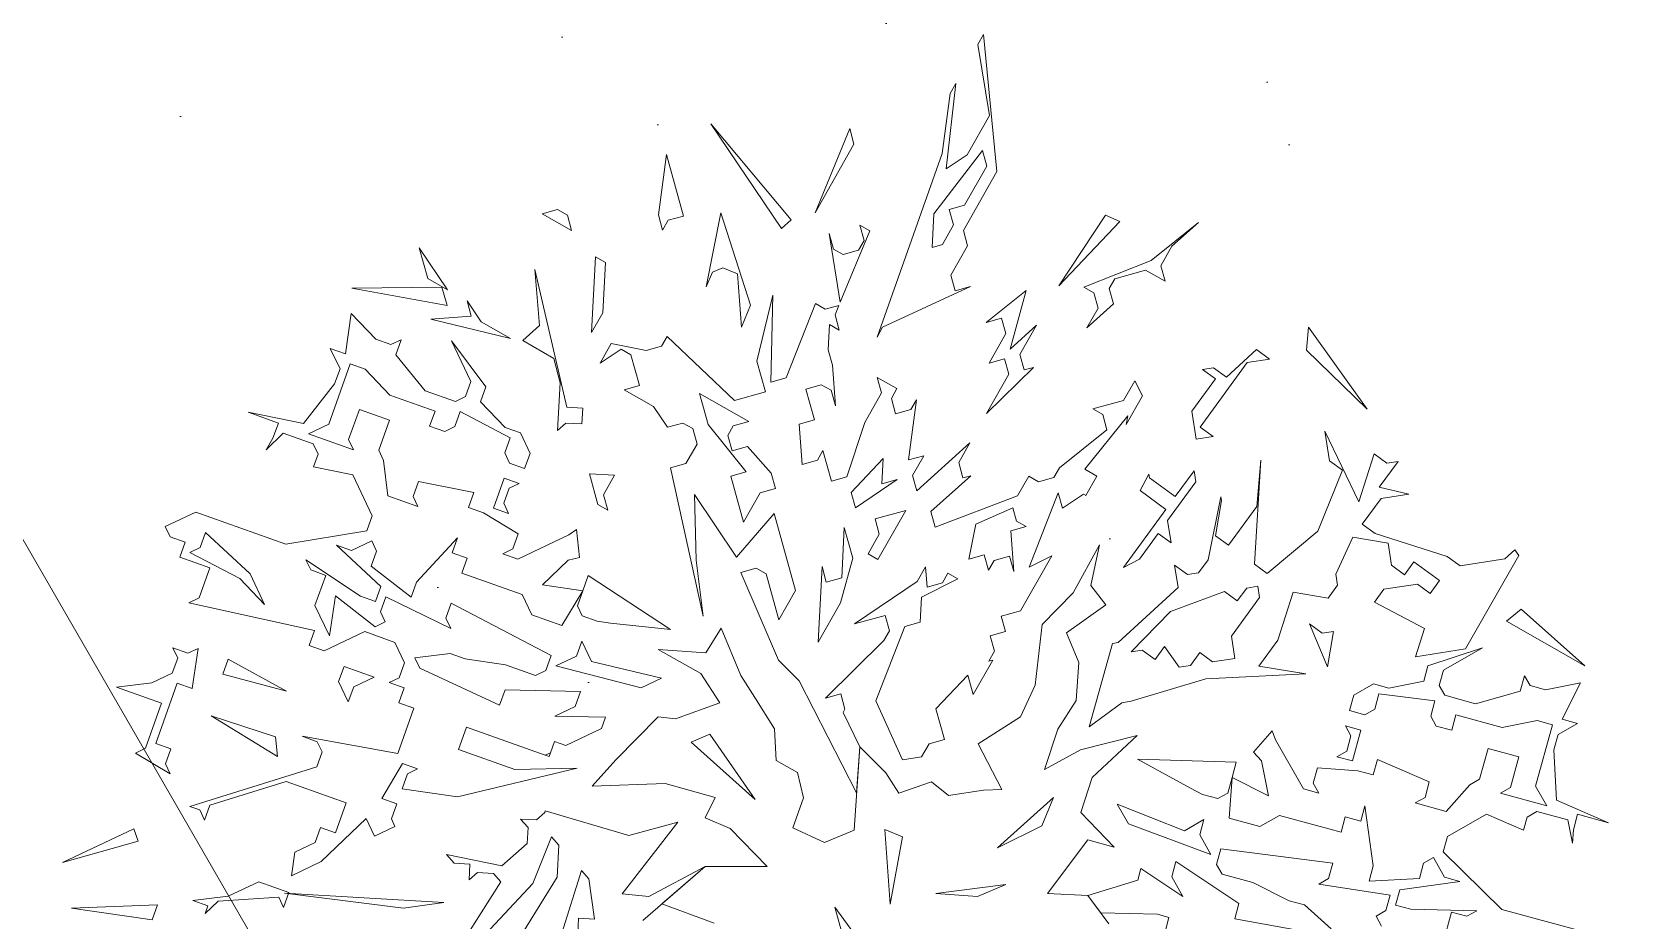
# Model space of a CAD drawing. Header units: millimetres. Extents: x -38151500 to -27467627, y -20617104 to -20349562.
# Drawn here: x -32391514 to -32390347, y -20487390 to -20486738 of the extents above; entities that cross this region are included whole.
import ezdxf
from ezdxf.xclip import XClip

# ---------------------------------------------------------------- set-up
doc = ezdxf.new("R2010")
doc.units = ezdxf.units.MM
doc.header["$MEASUREMENT"] = 0
doc.header["$XCLIPFRAME"] = 0
doc.layers.add('!!! ПОДОСНОВА', color=7, linetype='Continuous')
doc.layers.add('Новый_ГП_озеленение_газон_Ном._пера__74', color=74, linetype='Continuous', lineweight=20)
doc.layers.add('Чертеж_1_Новый_Новофедоровское_снт 28_07$0$tp_ЛЭП нн_Ном._пера__253', color=252, linetype='Continuous', lineweight=18)
doc.layers.add('Новый_ГП_озеленение_кустарники_Ном._пера__10', color=7, linetype='Continuous', lineweight=5, true_color=0x616d3a)

# ---------------------------------------------------------------- blocks, each defined once
blk = doc.blocks.new('Чертеж_5_1', base_point=(5709271.2, 0))
at = {"layer": 'Чертеж_1_Новый_Новофедоровское_снт 28_07$0$tp_ЛЭП нн_Ном._пера__253', "color": 252, "lineweight": 18, "flags": 128}
blk.add_lwpolyline([(-32393203.8, -20484194), (-32388914.6, -20491626.8)], dxfattribs=at)

msp = doc.modelspace()

# ---------------------------------------------------------------- hatches: boundary and pattern name
at = {"layer": 'Новый_ГП_озеленение_газон_Ном._пера__74', "linetype": 'Continuous', "lineweight": 20}
h = msp.add_hatch(dxfattribs=at)
h.set_pattern_fill('AR_SAND_0005', color=74, style=0, pattern_type=2)
h.set_pattern_definition([(37.5, (5709271.23, 0), (-24.0004694, 734.119856), [0, -579.12, 0, -647.7, 0, -619.125]), (7.5, (5709271.2, 0), (674.284925, 1075.23765), [0, -312.42, 0, -521.97, 0, -200.025]), (327.5, (5708802.6, 0), (1186.488555, 2.155777), [0, -190.5, 0, -685.8, 0, -895.35]), (317.5, (5708802.6, 0), (1145.334679, 334.393985), [0, -95.25, 0, -449.58, 0, -514.35])])
h.paths.add_polyline_path([(-32398350.35, -20497367.72), (-32396559.02, -20498487.23), (-32385931.21, -20481480.46), (-32389482.56, -20479260.77), (-32391580.09, -20482659.05), (-32389868.85, -20483779.86)])

# ---------------------------------------------------------------- linework, layer by layer
at = {"layer": 'Новый_ГП_озеленение_кустарники_Ном._пера__10', "color": 77, "lineweight": 5, "true_color": 0x616d3a}
for p, q in [((-32390816.15, -20486740.44), (-32390820.23, -20486747.64)), ((-32390806.53, -20486840.95), (-32390816.15, -20486740.44)), ((-32390820.23, -20486747.64), (-32390811.82, -20486799.93)), ((-32390843.47, -20486839.05), (-32390836.53, -20486776.43)), ((-32390836.53, -20486776.43), (-32390840.61, -20486783.63)), ((-32390840.61, -20486783.63), (-32390846.59, -20486827.77)), ((-32390811.82, -20486799.93), (-32390828.12, -20486828.73)), ((-32390957.31, -20486876.36), (-32391016.03, -20486805.95)), ((-32391016.03, -20486805.95), (-32390964.43, -20486882.71)), ((-32390914.31, -20486809.44), (-32390939.72, -20486871.1)), ((-32390911.19, -20486820.72), (-32390914.31, -20486809.44)), ((-32390939.72, -20486871.1), (-32390911.19, -20486820.72)), ((-32391048.65, -20486828.44), (-32391054.63, -20486872.58)), ((-32391036.16, -20486873.53), (-32391048.65, -20486828.44)), ((-32390846.59, -20486827.77), (-32390894.29, -20486962.37)), ((-32390852.58, -20486871.91), (-32390816.85, -20486825.6)), ((-32390828.12, -20486828.73), (-32390843.47, -20486839.05)), ((-32390816.85, -20486825.6), (-32390813.72, -20486836.88)), ((-32390830.98, -20486884.14), (-32390806.53, -20486840.95)), ((-32390813.72, -20486836.88), (-32390830.03, -20486865.67)), ((-32391128.52, -20486868.77), (-32391139.8, -20486871.89)), ((-32391121.32, -20486872.84), (-32391128.52, -20486868.77)), ((-32390830.03, -20486865.67), (-32390841.3, -20486868.79)), ((-32390841.3, -20486868.79), (-32390838.18, -20486880.07)), ((-32391139.8, -20486871.89), (-32391118.2, -20486884.12)), ((-32391118.2, -20486884.12), (-32391121.32, -20486872.84)), ((-32391054.63, -20486872.58), (-32391051.51, -20486883.85)), ((-32391051.51, -20486883.85), (-32391047.43, -20486876.66)), ((-32391047.43, -20486876.66), (-32391036.16, -20486873.53)), ((-32391019.46, -20486925.57), (-32391008.8, -20486871.21)), ((-32391008.8, -20486871.21), (-32390987.01, -20486938.94)), ((-32390964.43, -20486882.71), (-32390957.31, -20486876.36)), ((-32390899.65, -20486884.29), (-32390906.85, -20486880.21)), ((-32390906.85, -20486880.21), (-32390903.73, -20486891.48)), ((-32390853.85, -20486896.54), (-32390852.58, -20486871.91)), ((-32390838.18, -20486880.07), (-32390846.33, -20486894.46)), ((-32390726.81, -20486872.84), (-32390760.98, -20486924.79)), ((-32390760.98, -20486924.79), (-32390716.27, -20486877.53)), ((-32390716.27, -20486877.53), (-32390726.81, -20486872.84)), ((-32390658.56, -20486878.21), (-32390693.33, -20486906.05)), ((-32390677.98, -20486895.73), (-32390658.56, -20486878.21)), ((-32390926.28, -20486897.73), (-32390929.4, -20486886.46)), ((-32390929.4, -20486886.46), (-32390921.3, -20486936.81)), ((-32390921.3, -20486936.81), (-32390899.65, -20486884.29)), ((-32390903.73, -20486891.48), (-32390907.81, -20486898.68)), ((-32390827.86, -20486895.42), (-32390830.98, -20486884.14)), ((-32391209.35, -20486927.57), (-32391229.99, -20486896.87)), ((-32391229.99, -20486896.87), (-32391223.74, -20486919.41)), ((-32391100.68, -20486903.54), (-32391103.54, -20486958.96)), ((-32391093.48, -20486907.62), (-32391100.68, -20486903.54)), ((-32390919.08, -20486901.81), (-32390926.28, -20486897.73)), ((-32390907.81, -20486898.68), (-32390919.08, -20486901.81)), ((-32390846.33, -20486894.46), (-32390853.85, -20486896.54)), ((-32390840.09, -20486917.01), (-32390827.86, -20486895.42)), ((-32390686.14, -20486910.13), (-32390677.98, -20486895.73)), ((-32391141.69, -20486953.91), (-32391145.13, -20486912.7)), ((-32391145.13, -20486912.7), (-32391121.76, -20487013.68)), ((-32391095.39, -20486944.56), (-32391093.48, -20486907.62)), ((-32391015, -20486914.75), (-32391019.46, -20486925.57)), ((-32391007.36, -20486911.58), (-32391015, -20486914.75)), ((-32390996.55, -20486916.03), (-32391007.36, -20486911.58)), ((-32390993.7, -20486955.17), (-32390996.55, -20486916.03)), ((-32390836.97, -20486928.29), (-32390840.09, -20486917.01)), ((-32390693.33, -20486906.05), (-32390742.51, -20486925.74)), ((-32390719.96, -20486919.49), (-32390697.41, -20486913.25)), ((-32390697.41, -20486913.25), (-32390683.01, -20486921.4)), ((-32390683.01, -20486921.4), (-32390686.14, -20486910.13)), ((-32391213.39, -20486925.65), (-32391279.48, -20486926.55)), ((-32391279.48, -20486926.55), (-32391209.43, -20486939.08)), ((-32391223.74, -20486919.41), (-32391209.35, -20486927.57)), ((-32391209.43, -20486939.08), (-32391213.39, -20486925.65)), ((-32390890.21, -20486955.17), (-32390825.69, -20486925.16)), ((-32390825.69, -20486925.16), (-32390836.97, -20486928.29)), ((-32390784.8, -20486928.11), (-32390814.23, -20486951.67)), ((-32390796.71, -20486971.1), (-32390784.8, -20486928.11)), ((-32390742.51, -20486925.74), (-32390735.31, -20486929.82)), ((-32390724.03, -20486926.69), (-32390719.96, -20486919.49)), ((-32390720.91, -20486937.97), (-32390724.03, -20486926.69)), ((-32391184.63, -20486951.07), (-32391194.95, -20486935.72)), ((-32391194.95, -20486935.72), (-32391191.83, -20486946.99)), ((-32390987.01, -20486938.94), (-32390993.7, -20486955.17)), ((-32390970.71, -20486931.67), (-32390982.39, -20486980.03)), ((-32390972.07, -20486995.38), (-32390970.71, -20486931.67)), ((-32390939.46, -20486937.8), (-32390960.79, -20486992.26)), ((-32390932.26, -20486941.87), (-32390939.46, -20486937.8)), ((-32390922.24, -20486939.1), (-32390932.26, -20486941.87)), ((-32390925.06, -20486945.95), (-32390922.24, -20486939.1)), ((-32390740.34, -20486955.49), (-32390720.91, -20486937.97)), ((-32390735.31, -20486929.82), (-32390732.19, -20486941.09)), ((-32391279.85, -20486945.04), (-32391284.16, -20486974.55)), ((-32391261.74, -20486963.91), (-32391279.85, -20486945.04)), ((-32391191.83, -20486946.99), (-32391221.58, -20486949.16)), ((-32391221.58, -20486949.16), (-32391163.04, -20486963.3)), ((-32391163.04, -20486963.3), (-32391184.63, -20486951.07)), ((-32391103.54, -20486958.96), (-32391095.39, -20486944.56)), ((-32390921.94, -20486957.22), (-32390925.06, -20486945.95)), ((-32390814.23, -20486951.67), (-32390802.95, -20486948.55)), ((-32390802.95, -20486948.55), (-32390799.83, -20486959.82)), ((-32390732.19, -20486941.09), (-32390740.34, -20486955.49)), ((-32391250.72, -20486967.84), (-32391261.74, -20486963.91)), ((-32391154.05, -20486964.91), (-32391141.69, -20486953.91)), ((-32391048.13, -20486961.82), (-32391052.2, -20486969.02)), ((-32390998.69, -20487008.82), (-32391048.13, -20486961.82)), ((-32390930.09, -20486971.62), (-32390929.14, -20486953.15)), ((-32390929.14, -20486953.15), (-32390921.94, -20486957.22)), ((-32390894.29, -20486962.37), (-32390890.21, -20486955.17)), ((-32390799.83, -20486959.82), (-32390812.06, -20486981.42)), ((-32390777.28, -20486953.58), (-32390796.71, -20486971.1)), ((-32390789.51, -20486975.17), (-32390777.28, -20486953.58)), ((-32390579.41, -20486972.03), (-32390577.9, -20486955.05)), ((-32390577.9, -20486955.05), (-32390534.94, -20487015.29)), ((-32391284.16, -20486974.55), (-32391295.18, -20486970.63)), ((-32391295.18, -20486970.63), (-32391288.08, -20486985.57)), ((-32391243.25, -20486964.29), (-32391250.72, -20486967.84)), ((-32391247.17, -20486975.31), (-32391243.25, -20486964.29)), ((-32391225.51, -20487001.65), (-32391247.17, -20486975.31)), ((-32391181.05, -20486998.86), (-32391206.26, -20486965.04)), ((-32391206.26, -20486965.04), (-32391192.07, -20486994.93)), ((-32391131.38, -20486977.96), (-32391154.05, -20486964.91)), ((-32391089.15, -20486967.11), (-32391097.3, -20486981.51)), ((-32391097.3, -20486981.51), (-32391081.95, -20486971.19)), ((-32391063.48, -20486972.14), (-32391089.15, -20486967.11)), ((-32391081.95, -20486971.19), (-32391074.75, -20486975.26)), ((-32391074.75, -20486975.26), (-32391068.51, -20486997.81)), ((-32391052.2, -20486969.02), (-32391063.48, -20486972.14)), ((-32390926.97, -20486982.89), (-32390930.09, -20486971.62)), ((-32390786.39, -20486986.45), (-32390789.51, -20486975.17)), ((-32390637.97, -20486991.74), (-32390616.02, -20486971.54)), ((-32390616.02, -20486971.54), (-32390606.56, -20486978.43)), ((-32390534.94, -20487015.29), (-32390579.41, -20486972.03)), ((-32391296.31, -20487026.11), (-32391280.61, -20486982.03)), ((-32391288.08, -20486985.57), (-32391292.01, -20486996.59)), ((-32391280.61, -20486982.03), (-32391269.59, -20486985.95)), ((-32391269.59, -20486985.95), (-32391251.47, -20487004.82)), ((-32391126.57, -20486995.82), (-32391131.38, -20486977.96)), ((-32390982.39, -20486980.03), (-32390976.14, -20487002.58)), ((-32390924.8, -20487012.64), (-32390926.97, -20486982.89)), ((-32390813.97, -20487018.36), (-32390779.62, -20486984.57)), ((-32390812.06, -20486981.42), (-32390800.79, -20486978.3)), ((-32390800.79, -20486978.3), (-32390797.66, -20486989.57)), ((-32390779.62, -20486984.57), (-32390786.39, -20486986.45)), ((-32390622.91, -20486981), (-32390657.34, -20487028.28)), ((-32390655.59, -20486986.13), (-32390647.42, -20486984.85)), ((-32390646.14, -20486993.02), (-32390655.59, -20486986.13)), ((-32390647.42, -20486984.85), (-32390637.97, -20486991.74)), ((-32390606.56, -20486978.43), (-32390622.91, -20486981)), ((-32391292.01, -20486996.59), (-32391314.8, -20487025.73)), ((-32391192.07, -20486994.93), (-32391195.99, -20487005.95)), ((-32391184.97, -20487009.88), (-32391181.05, -20486998.86)), ((-32391128.63, -20487030.85), (-32391126.57, -20486995.82)), ((-32391068.51, -20486997.81), (-32391079.78, -20487000.93)), ((-32390960.79, -20486992.26), (-32390972.07, -20486995.38)), ((-32390946.4, -20487000.41), (-32390935.12, -20486997.29)), ((-32390935.12, -20486997.29), (-32390927.92, -20487001.37)), ((-32390879.71, -20487000.15), (-32390894.1, -20486992)), ((-32390894.1, -20486992), (-32390890.98, -20487003.27)), ((-32390797.66, -20486989.57), (-32390813.97, -20487018.36)), ((-32390705.3, -20486994.34), (-32390713.45, -20487008.74)), ((-32390699.7, -20487005.43), (-32390705.3, -20486994.34)), ((-32390663.36, -20487016.66), (-32390646.14, -20486993.02)), ((-32391251.47, -20487004.82), (-32391218.41, -20487016.6)), ((-32391203.47, -20487009.5), (-32391225.51, -20487001.65)), ((-32391195.99, -20487005.95), (-32391203.47, -20487009.5)), ((-32391166.86, -20487028.75), (-32391184.97, -20487009.88)), ((-32391079.78, -20487000.93), (-32391058.19, -20487013.16)), ((-32391018.12, -20487026.34), (-32391024.36, -20487003.8)), ((-32391024.36, -20487003.8), (-32390988.37, -20487024.18)), ((-32390976.14, -20487002.58), (-32390998.69, -20487008.82)), ((-32390940.15, -20487022.96), (-32390946.4, -20487000.41)), ((-32390927.92, -20487001.37), (-32390924.8, -20487012.64)), ((-32390890.98, -20487003.27), (-32390903.21, -20487024.87)), ((-32390883.78, -20487007.35), (-32390879.71, -20487000.15)), ((-32390880.66, -20487018.62), (-32390883.78, -20487007.35)), ((-32390871.29, -20487052.45), (-32390865.31, -20487008.3)), ((-32390865.31, -20487008.3), (-32390869.38, -20487015.5)), ((-32390713.45, -20487008.74), (-32390736, -20487014.98)), ((-32390711.59, -20487026.43), (-32390699.7, -20487005.43)), ((-32391314.8, -20487025.73), (-32391355.34, -20487017.5)), ((-32391355.34, -20487017.5), (-32391333.3, -20487025.35)), ((-32391273.89, -20487015.46), (-32391281.74, -20487037.51)), ((-32391251.85, -20487023.31), (-32391273.89, -20487015.46)), ((-32391218.41, -20487016.6), (-32391222.34, -20487027.62)), ((-32391203.84, -20487027.99), (-32391199.92, -20487016.97)), ((-32391199.92, -20487016.97), (-32391163.31, -20487036.22)), ((-32391121.76, -20487013.68), (-32391110.08, -20487014.36)), ((-32391110.08, -20487014.36), (-32391110.77, -20487026.04)), ((-32391058.19, -20487013.16), (-32391047.86, -20487028.51)), ((-32390869.38, -20487015.5), (-32390880.66, -20487018.62)), ((-32390741.99, -20487059.12), (-32390710.33, -20487020.01)), ((-32390736, -20487014.98), (-32390728.8, -20487019.06)), ((-32390728.8, -20487019.06), (-32390725.68, -20487030.33)), ((-32390710.33, -20487020.01), (-32390711.59, -20487026.43)), ((-32390660.15, -20487037.09), (-32390663.36, -20487016.66)), ((-32391342.33, -20487044.9), (-32391329.75, -20487032.83)), ((-32391333.3, -20487025.35), (-32391337.22, -20487036.37)), ((-32391329.75, -20487032.83), (-32391307.71, -20487040.68)), ((-32391311.26, -20487033.2), (-32391296.31, -20487026.11)), ((-32391278.19, -20487044.98), (-32391311.26, -20487033.2)), ((-32391259.7, -20487045.36), (-32391251.85, -20487023.31)), ((-32391222.34, -20487027.62), (-32391211.32, -20487031.54)), ((-32391211.32, -20487031.54), (-32391203.84, -20487027.99)), ((-32391155.84, -20487032.67), (-32391166.86, -20487028.75)), ((-32391148.74, -20487047.62), (-32391155.84, -20487032.67)), ((-32391122.45, -20487025.36), (-32391128.63, -20487030.85)), ((-32391110.77, -20487026.04), (-32391122.45, -20487025.36)), ((-32391047.86, -20487028.51), (-32391036.59, -20487025.39)), ((-32391036.59, -20487025.39), (-32391029.39, -20487029.47)), ((-32391029.39, -20487029.47), (-32391026.27, -20487040.74)), ((-32390990.28, -20487061.12), (-32391018.12, -20487026.34)), ((-32390999.65, -20487027.3), (-32391003.72, -20487034.5)), ((-32390988.37, -20487024.18), (-32390999.65, -20487027.3)), ((-32390951.43, -20487026.08), (-32390940.15, -20487022.96)), ((-32390949.26, -20487055.83), (-32390951.43, -20487026.08)), ((-32390903.21, -20487024.87), (-32390916.39, -20487064.94)), ((-32390725.68, -20487030.33), (-32390760.46, -20487058.17)), ((-32390657.34, -20487028.28), (-32390647.89, -20487035.16)), ((-32390562.49, -20487053.11), (-32390565.91, -20487031.32)), ((-32390565.91, -20487031.32), (-32390541.01, -20487083.23)), ((-32391337.22, -20487036.37), (-32391342.33, -20487044.9)), ((-32391307.71, -20487040.68), (-32391304.16, -20487048.15)), ((-32391281.74, -20487037.51), (-32391278.19, -20487044.98)), ((-32391256.15, -20487052.83), (-32391259.7, -20487045.36)), ((-32391163.31, -20487036.22), (-32391167.23, -20487047.24)), ((-32391026.27, -20487040.74), (-32391034.42, -20487055.14)), ((-32391003.72, -20487034.5), (-32391000.6, -20487045.77)), ((-32391000.6, -20487045.77), (-32390989.33, -20487042.65)), ((-32390989.33, -20487042.65), (-32390971.81, -20487062.07)), ((-32390933.91, -20487045.51), (-32390937.98, -20487052.71)), ((-32390927.66, -20487068.06), (-32390933.91, -20487045.51)), ((-32390826.2, -20487039.96), (-32390865.05, -20487074.99)), ((-32390834.35, -20487054.35), (-32390826.2, -20487039.96)), ((-32390647.89, -20487035.16), (-32390660.15, -20487037.09)), ((-32391304.16, -20487048.15), (-32391307.52, -20487057.59)), ((-32391252.98, -20487078.79), (-32391256.15, -20487052.83)), ((-32391167.23, -20487047.24), (-32391163.69, -20487054.72)), ((-32391163.69, -20487054.72), (-32391152.67, -20487058.64)), ((-32391152.67, -20487058.64), (-32391148.74, -20487047.62)), ((-32391034.42, -20487055.14), (-32391045.7, -20487058.26)), ((-32390937.98, -20487052.71), (-32390949.26, -20487055.83)), ((-32390913.27, -20487076.21), (-32390889.76, -20487051.49)), ((-32390889.76, -20487051.49), (-32390890.72, -20487069.96)), ((-32390860.02, -20487049.32), (-32390871.29, -20487052.45)), ((-32390868.17, -20487063.72), (-32390860.02, -20487049.32)), ((-32390831.23, -20487065.63), (-32390834.35, -20487054.35)), ((-32390612.8, -20487052.64), (-32390617.59, -20487128.76)), ((-32390615.84, -20487086.61), (-32390612.8, -20487052.64)), ((-32390553.03, -20487060), (-32390562.49, -20487053.11)), ((-32390541.01, -20487083.23), (-32390529.8, -20487047.97)), ((-32390529.8, -20487047.97), (-32390520.34, -20487054.86)), ((-32390512.17, -20487053.58), (-32390525.95, -20487072.49)), ((-32390520.34, -20487054.86), (-32390512.17, -20487053.58)), ((-32391307.52, -20487057.59), (-32391278.57, -20487063.47)), ((-32391278.57, -20487063.47), (-32391264.38, -20487093.36)), ((-32391230.56, -20487068.15), (-32391234.49, -20487079.17)), ((-32391190.03, -20487076.38), (-32391230.56, -20487068.15)), ((-32391167.61, -20487065.74), (-32391175.46, -20487087.78)), ((-32391156.59, -20487069.66), (-32391167.61, -20487065.74)), ((-32391086.72, -20487063.55), (-32391105.19, -20487062.6)), ((-32391105.19, -20487062.6), (-32391098.95, -20487085.14)), ((-32391094.87, -20487077.95), (-32391086.72, -20487063.55)), ((-32391045.7, -20487058.26), (-32391021.67, -20487166.93)), ((-32391001.55, -20487064.24), (-32390990.28, -20487061.12)), ((-32390992.19, -20487098.06), (-32391001.55, -20487064.24)), ((-32390971.81, -20487062.07), (-32390968.68, -20487073.35)), ((-32390916.39, -20487064.94), (-32390927.66, -20487068.06)), ((-32390879.44, -20487066.84), (-32390910.14, -20487087.48)), ((-32390890.72, -20487069.96), (-32390879.44, -20487066.84)), ((-32390865.05, -20487074.99), (-32390868.17, -20487063.72)), ((-32390854.73, -20487090.34), (-32390825.59, -20487064.07)), ((-32390825.59, -20487064.07), (-32390831.23, -20487065.63)), ((-32390783.01, -20487064.41), (-32390791.16, -20487078.81)), ((-32390775.81, -20487068.49), (-32390783.01, -20487064.41)), ((-32390764.53, -20487065.37), (-32390775.81, -20487068.49)), ((-32390760.46, -20487058.17), (-32390764.53, -20487065.37)), ((-32390732.99, -20487064.22), (-32390741.99, -20487059.12)), ((-32390741.14, -20487078.61), (-32390732.99, -20487064.22)), ((-32390701.41, -20487074.94), (-32390694.95, -20487062.76)), ((-32390694.95, -20487062.76), (-32390694.52, -20487065.48)), ((-32390694.52, -20487065.48), (-32390675.61, -20487079.26)), ((-32390660.55, -20487068.52), (-32390681.21, -20487096.89)), ((-32390675.61, -20487079.26), (-32390661.83, -20487060.35)), ((-32390661.83, -20487060.35), (-32390660.55, -20487068.52)), ((-32390571.13, -20487104.71), (-32390553.03, -20487060)), ((-32391230.94, -20487086.64), (-32391252.98, -20487078.79)), ((-32391234.49, -20487079.17), (-32391230.94, -20487086.64)), ((-32391193.96, -20487087.4), (-32391190.03, -20487076.38)), ((-32391167.99, -20487084.23), (-32391164.06, -20487073.21)), ((-32391164.06, -20487073.21), (-32391156.59, -20487069.66)), ((-32391091.75, -20487089.22), (-32391094.87, -20487077.95)), ((-32391026.96, -20487125.9), (-32391028.18, -20487077.68)), ((-32391028.18, -20487077.68), (-32390997.22, -20487123.74)), ((-32390979.96, -20487076.47), (-32390992.19, -20487098.06)), ((-32390968.68, -20487073.35), (-32390979.96, -20487076.47)), ((-32390910.14, -20487087.48), (-32390913.27, -20487076.21)), ((-32390791.16, -20487078.81), (-32390851.61, -20487101.62)), ((-32390782.75, -20487131.1), (-32390761.41, -20487076.64)), ((-32390761.41, -20487076.64), (-32390758.29, -20487087.92)), ((-32390758.29, -20487087.92), (-32390742.94, -20487077.6)), ((-32390742.94, -20487077.6), (-32390741.14, -20487078.61)), ((-32390682.5, -20487088.71), (-32390701.41, -20487074.94)), ((-32390651.56, -20487125.72), (-32390642.06, -20487079.57)), ((-32390642.06, -20487079.57), (-32390641.64, -20487082.29)), ((-32390524.66, -20487080.66), (-32390538.44, -20487099.57)), ((-32390525.95, -20487072.49), (-32390504.23, -20487077.45)), ((-32390504.23, -20487077.45), (-32390524.66, -20487080.66)), ((-32391393.83, -20487090.72), (-32391416.25, -20487101.36)), ((-32391327.71, -20487114.27), (-32391393.83, -20487090.72)), ((-32391182.93, -20487091.32), (-32391193.96, -20487087.4)), ((-32391157.35, -20487106.65), (-32391182.93, -20487091.32)), ((-32391175.46, -20487087.78), (-32391164.44, -20487091.7)), ((-32391164.44, -20487091.7), (-32391167.99, -20487084.23)), ((-32391098.95, -20487085.14), (-32391091.75, -20487089.22)), ((-32390997.22, -20487123.74), (-32390969.64, -20487091.82)), ((-32390969.64, -20487091.82), (-32390954.03, -20487148.19)), ((-32390895.75, -20487095.64), (-32390873.2, -20487089.39)), ((-32390873.2, -20487089.39), (-32390893.58, -20487125.38)), ((-32390851.61, -20487101.62), (-32390854.73, -20487090.34)), ((-32390821.86, -20487099.45), (-32390794.79, -20487087.62)), ((-32390794.79, -20487087.62), (-32390792.11, -20487097.28)), ((-32390713.49, -20487131.27), (-32390682.5, -20487088.71)), ((-32390641.64, -20487082.29), (-32390645.96, -20487108.09)), ((-32390636.5, -20487114.98), (-32390615.84, -20487086.61)), ((-32391416.25, -20487101.36), (-32391412.7, -20487108.84)), ((-32391264.38, -20487093.36), (-32391268.31, -20487104.38)), ((-32391114.57, -20487103.44), (-32391120.36, -20487107.4)), ((-32391112.48, -20487124.01), (-32391114.57, -20487103.44)), ((-32390920.2, -20487138.82), (-32390918.3, -20487101.88)), ((-32390918.3, -20487101.88), (-32390912.05, -20487124.43)), ((-32390892.63, -20487106.91), (-32390895.75, -20487095.64)), ((-32390826.89, -20487125.12), (-32390821.86, -20487099.45)), ((-32390784.91, -20487101.36), (-32390796.19, -20487104.48)), ((-32390792.11, -20487097.28), (-32390784.91, -20487101.36)), ((-32390681.21, -20487096.89), (-32390678.64, -20487113.23)), ((-32390538.44, -20487099.57), (-32390528.98, -20487106.46)), ((-32391412.7, -20487108.84), (-32391401.68, -20487112.76)), ((-32391401.68, -20487112.76), (-32391405.61, -20487123.78)), ((-32391390.66, -20487116.69), (-32391386.74, -20487105.67)), ((-32391386.74, -20487105.67), (-32391354.05, -20487135.93)), ((-32391268.31, -20487104.38), (-32391327.71, -20487114.27)), ((-32391258.04, -20487145.29), (-32391290.72, -20487115.03)), ((-32391290.72, -20487115.03), (-32391279.7, -20487118.95)), ((-32391279.7, -20487118.95), (-32391264.76, -20487111.86)), ((-32391264.76, -20487111.86), (-32391261.21, -20487119.33)), ((-32391232.07, -20487142.12), (-32391201.81, -20487109.44)), ((-32391201.81, -20487109.44), (-32391205.73, -20487120.46)), ((-32391161.27, -20487117.67), (-32391157.35, -20487106.65)), ((-32391120.36, -20487107.4), (-32391157.72, -20487125.14)), ((-32390900.78, -20487121.31), (-32390892.63, -20487106.91)), ((-32390796.19, -20487104.48), (-32390794.02, -20487134.23)), ((-32390750.47, -20487149.94), (-32390731.12, -20487114.66)), ((-32390731.12, -20487114.66), (-32390737.42, -20487144.51)), ((-32390688.1, -20487106.34), (-32390701.88, -20487125.25)), ((-32390678.64, -20487113.23), (-32390688.1, -20487106.34)), ((-32390645.96, -20487108.09), (-32390636.5, -20487114.98)), ((-32390608.13, -20487135.64), (-32390571.13, -20487104.71)), ((-32390545.33, -20487109.03), (-32390557.82, -20487136.11)), ((-32390519.53, -20487113.35), (-32390545.33, -20487109.03)), ((-32390528.98, -20487106.46), (-32390476.1, -20487123.27)), ((-32390516.96, -20487129.69), (-32390519.53, -20487113.35)), ((-32391405.61, -20487123.78), (-32391383.57, -20487131.63)), ((-32391398.14, -20487120.23), (-32391390.66, -20487116.69)), ((-32391361.53, -20487139.48), (-32391398.14, -20487120.23)), ((-32391309.59, -20487133.14), (-32391313.14, -20487125.67)), ((-32391313.14, -20487125.67), (-32391272.99, -20487152.39)), ((-32391261.21, -20487119.33), (-32391265.14, -20487130.35)), ((-32391205.73, -20487120.46), (-32391194.71, -20487124.39)), ((-32391194.71, -20487124.39), (-32391198.64, -20487135.41)), ((-32391168.74, -20487121.22), (-32391161.27, -20487117.67)), ((-32391157.72, -20487125.14), (-32391168.74, -20487121.22)), ((-32391139.61, -20487144.01), (-32391120.74, -20487125.9)), ((-32391120.74, -20487125.9), (-32391112.48, -20487124.01)), ((-32391021.67, -20487166.93), (-32391026.96, -20487125.9)), ((-32390912.05, -20487124.43), (-32390921.16, -20487157.3)), ((-32390893.58, -20487125.38), (-32390900.78, -20487121.31)), ((-32390815.61, -20487122), (-32390826.89, -20487125.12)), ((-32390812.49, -20487133.27), (-32390815.61, -20487122)), ((-32390808.42, -20487126.08), (-32390812.49, -20487133.27)), ((-32390797.14, -20487122.95), (-32390808.42, -20487126.08)), ((-32390794.02, -20487134.23), (-32390797.14, -20487122.95)), ((-32390789.03, -20487163.19), (-32390766.1, -20487122.7)), ((-32390766.1, -20487122.7), (-32390782.75, -20487131.1)), ((-32390701.88, -20487125.25), (-32390713.49, -20487131.27)), ((-32390658.45, -20487135.18), (-32390651.56, -20487125.72)), ((-32390500.61, -20487127.12), (-32390507.5, -20487136.58)), ((-32390481.7, -20487140.9), (-32390500.61, -20487127.12)), ((-32390476.1, -20487123.27), (-32390466.64, -20487130.16)), ((-32390466.64, -20487130.16), (-32390433.96, -20487125.02)), ((-32390423.65, -20487122.61), (-32390462.67, -20487190.94)), ((-32390433.96, -20487125.02), (-32390426.59, -20487118.24)), ((-32390426.59, -20487118.24), (-32390423.65, -20487122.61)), ((-32391383.57, -20487131.63), (-32391391.42, -20487153.67)), ((-32391354.05, -20487135.93), (-32391343.41, -20487158.35)), ((-32391298.57, -20487137.07), (-32391309.59, -20487133.14)), ((-32391306.42, -20487159.11), (-32391298.57, -20487137.07)), ((-32391265.14, -20487130.35), (-32391236, -20487153.14)), ((-32391198.64, -20487135.41), (-32391154.55, -20487151.11)), ((-32391106.17, -20487137.29), (-32391110.09, -20487148.31)), ((-32391045.63, -20487176.87), (-32391106.17, -20487137.29)), ((-32390982.82, -20487131.89), (-32390994.09, -20487135.01)), ((-32390994.09, -20487135.01), (-32390966.41, -20487199.37)), ((-32390975.62, -20487135.96), (-32390982.82, -20487131.89)), ((-32390966.26, -20487169.79), (-32390975.62, -20487135.96)), ((-32390937.46, -20487186.09), (-32390934.6, -20487130.67)), ((-32390934.6, -20487130.67), (-32390931.48, -20487141.95)), ((-32390931.48, -20487141.95), (-32390920.2, -20487138.82)), ((-32390864.79, -20487141.69), (-32390858.67, -20487130.89)), ((-32390858.67, -20487130.89), (-32390857.59, -20487145.76)), ((-32390846.31, -20487142.64), (-32390842.24, -20487135.44)), ((-32390842.24, -20487135.44), (-32390835.04, -20487139.52)), ((-32390673.51, -20487145.92), (-32390676.08, -20487129.57)), ((-32390676.08, -20487129.57), (-32390666.62, -20487136.46)), ((-32390666.62, -20487136.46), (-32390658.45, -20487135.18)), ((-32390617.59, -20487128.76), (-32390608.13, -20487135.64)), ((-32390557.82, -20487136.11), (-32390556.53, -20487144.28)), ((-32390507.5, -20487136.58), (-32390516.96, -20487129.69)), ((-32391343.41, -20487158.35), (-32391361.53, -20487139.48)), ((-32391261.96, -20487156.31), (-32391258.04, -20487145.29)), ((-32391236, -20487153.14), (-32391232.07, -20487142.12)), ((-32391110.09, -20487148.31), (-32391139.61, -20487144.01)), ((-32391125.42, -20487173.9), (-32391110.09, -20487148.31)), ((-32391110.09, -20487148.31), (-32391114.02, -20487159.33)), ((-32390954.03, -20487148.19), (-32390966.26, -20487169.79)), ((-32390910.84, -20487172.65), (-32390864.79, -20487141.69)), ((-32390835.04, -20487139.52), (-32390861.66, -20487152.96)), ((-32390857.59, -20487145.76), (-32390846.31, -20487142.64)), ((-32390773.2, -20487173.01), (-32390750.47, -20487149.94)), ((-32390737.42, -20487144.51), (-32390726.43, -20487158.65)), ((-32390717.4, -20487186.31), (-32390673.51, -20487145.92)), ((-32390639.54, -20487148.95), (-32390679.11, -20487163.55)), ((-32390630.08, -20487155.84), (-32390639.54, -20487148.95)), ((-32390623.19, -20487146.38), (-32390630.08, -20487155.84)), ((-32390615.02, -20487145.1), (-32390623.19, -20487146.38)), ((-32390613.74, -20487153.27), (-32390615.02, -20487145.1)), ((-32390589.22, -20487149.42), (-32390600.43, -20487184.68)), ((-32390563.42, -20487153.74), (-32390589.22, -20487149.42)), ((-32390556.53, -20487144.28), (-32390563.42, -20487153.74)), ((-32390529.45, -20487156.78), (-32390522.56, -20487147.32)), ((-32390522.56, -20487147.32), (-32390498.05, -20487143.47)), ((-32390498.05, -20487143.47), (-32390488.59, -20487150.35)), ((-32390488.59, -20487150.35), (-32390481.7, -20487140.9)), ((-32391391.42, -20487153.67), (-32391398.89, -20487157.22)), ((-32391398.89, -20487157.22), (-32391306.8, -20487177.6)), ((-32391295.78, -20487181.53), (-32391306.42, -20487159.11)), ((-32391291.48, -20487152.01), (-32391295.78, -20487181.53)), ((-32391262.34, -20487174.81), (-32391291.48, -20487152.01)), ((-32391272.99, -20487152.39), (-32391261.96, -20487156.31)), ((-32391254.49, -20487152.77), (-32391258.42, -20487163.79)), ((-32391206.86, -20487175.94), (-32391254.49, -20487152.77)), ((-32391206.49, -20487157.45), (-32391210.41, -20487168.47)), ((-32391133.27, -20487195.94), (-32391206.49, -20487157.45)), ((-32391154.55, -20487151.11), (-32391147.46, -20487166.05)), ((-32391114.02, -20487159.33), (-32391110.47, -20487166.81)), ((-32390921.16, -20487157.3), (-32390937.46, -20487186.09)), ((-32390861.66, -20487152.96), (-32390862.62, -20487171.43)), ((-32390726.43, -20487158.65), (-32390755.32, -20487179.18)), ((-32390634.4, -20487181.64), (-32390613.74, -20487153.27)), ((-32390492.91, -20487176.15), (-32390529.45, -20487156.78)), ((-32390432.76, -20487170.67), (-32390421.83, -20487161.93)), ((-32390421.83, -20487161.93), (-32390375.29, -20487203.45)), ((-32391254.87, -20487171.26), (-32391262.34, -20487174.81)), ((-32391258.42, -20487163.79), (-32391254.87, -20487171.26)), ((-32391210.41, -20487168.47), (-32391206.86, -20487175.94)), ((-32391147.46, -20487166.05), (-32391125.42, -20487173.9)), ((-32391110.47, -20487166.81), (-32391099.45, -20487170.73)), ((-32391099.45, -20487170.73), (-32391089.61, -20487172.17)), ((-32391089.61, -20487172.17), (-32391045.63, -20487176.87)), ((-32390888.29, -20487166.4), (-32390910.84, -20487172.65)), ((-32390885.17, -20487177.68), (-32390888.29, -20487166.4)), ((-32390862.62, -20487171.43), (-32390873.89, -20487174.56)), ((-32390803.13, -20487167.1), (-32390789.03, -20487163.19)), ((-32390800, -20487178.37), (-32390803.13, -20487167.1)), ((-32390778.41, -20487217.72), (-32390773.2, -20487173.01)), ((-32390679.11, -20487163.55), (-32390707.95, -20487193.2)), ((-32390577.2, -20487172.65), (-32390567.74, -20487179.54)), ((-32390563.89, -20487204.05), (-32390577.2, -20487172.65)), ((-32390375.29, -20487203.45), (-32390432.76, -20487170.67)), ((-32391306.8, -20487177.6), (-32391310.73, -20487188.62)), ((-32391299.71, -20487192.55), (-32391269.81, -20487178.36)), ((-32391269.81, -20487178.36), (-32391247.77, -20487186.21)), ((-32391110.85, -20487185.3), (-32391114.77, -20487196.32)), ((-32391103.75, -20487200.25), (-32391110.85, -20487185.3)), ((-32391019.72, -20487193.95), (-32391008.6, -20487175.71)), ((-32391008.6, -20487175.71), (-32390994.11, -20487210.51)), ((-32390932.17, -20487227.11), (-32390889.24, -20487184.88)), ((-32390873.89, -20487174.56), (-32390895.23, -20487229.02)), ((-32390889.24, -20487184.88), (-32390885.17, -20487177.68)), ((-32390811.28, -20487181.49), (-32390800, -20487178.37)), ((-32390808.15, -20487192.77), (-32390811.28, -20487181.49)), ((-32390755.32, -20487179.18), (-32390746.26, -20487200.94)), ((-32390631.83, -20487197.98), (-32390634.4, -20487181.64)), ((-32390600.43, -20487184.68), (-32390614.2, -20487203.59)), ((-32390567.74, -20487179.54), (-32390559.57, -20487178.26)), ((-32390559.57, -20487178.26), (-32390563.89, -20487204.05)), ((-32390499.45, -20487196.72), (-32390492.91, -20487176.15)), ((-32391399.64, -20487194.21), (-32391410.67, -20487190.28)), ((-32391410.67, -20487190.28), (-32391407.12, -20487197.76)), ((-32391392.17, -20487190.66), (-32391399.64, -20487194.21)), ((-32391396.47, -20487220.17), (-32391392.17, -20487190.66)), ((-32391310.73, -20487188.62), (-32391299.71, -20487192.55)), ((-32391247.77, -20487186.21), (-32391240.68, -20487201.15)), ((-32391233.21, -20487197.6), (-32391207.24, -20487194.43)), ((-32391207.24, -20487194.43), (-32391196.22, -20487198.36)), ((-32391137.19, -20487206.96), (-32391133.27, -20487195.94)), ((-32391114.77, -20487196.32), (-32391129.72, -20487203.42)), ((-32391023.59, -20487209.17), (-32391054.76, -20487191.52)), ((-32391054.76, -20487191.52), (-32391019.72, -20487193.95)), ((-32390812.23, -20487199.96), (-32390808.15, -20487192.77)), ((-32390738.69, -20487248.11), (-32390721.49, -20487186.95)), ((-32390721.49, -20487186.95), (-32390717.4, -20487186.31)), ((-32390707.95, -20487193.2), (-32390699.77, -20487191.91)), ((-32390699.77, -20487191.91), (-32390690.32, -20487198.8)), ((-32390690.32, -20487198.8), (-32390683.43, -20487189.34)), ((-32390683.43, -20487189.34), (-32390672.69, -20487204.4)), ((-32390664.52, -20487203.12), (-32390657.63, -20487193.66)), ((-32390657.63, -20487193.66), (-32390648.18, -20487200.55)), ((-32390462.67, -20487190.94), (-32390499.45, -20487196.72)), ((-32390490.25, -20487203.45), (-32390450.22, -20487190.15)), ((-32390450.22, -20487190.15), (-32390478.96, -20487206.54)), ((-32391411.04, -20487208.78), (-32391425.99, -20487215.87)), ((-32391407.12, -20487197.76), (-32391411.04, -20487208.78)), ((-32391370.13, -20487198.51), (-32391374.06, -20487209.53)), ((-32391327.27, -20487222.05), (-32391370.13, -20487198.51)), ((-32391285.14, -20487203.94), (-32391289.06, -20487214.96)), ((-32391263.1, -20487211.79), (-32391285.14, -20487203.94)), ((-32391240.68, -20487201.15), (-32391244.6, -20487212.17)), ((-32391229.66, -20487205.08), (-32391233.21, -20487197.6)), ((-32391171.01, -20487232.17), (-32391229.66, -20487205.08)), ((-32391196.22, -20487198.36), (-32391166.71, -20487202.66)), ((-32391166.71, -20487202.66), (-32391144.66, -20487210.51)), ((-32391144.66, -20487210.51), (-32391137.19, -20487206.96)), ((-32391129.72, -20487203.42), (-32391067.14, -20487219.49)), ((-32391052.2, -20487212.4), (-32391103.75, -20487200.25)), ((-32391009.58, -20487230.57), (-32391023.59, -20487209.17)), ((-32390966.41, -20487199.37), (-32390951.39, -20487214.42)), ((-32390823.68, -20487224.38), (-32390809.41, -20487199.18)), ((-32390809.41, -20487199.18), (-32390812.23, -20487199.96)), ((-32390746.26, -20487200.94), (-32390748.2, -20487228.97)), ((-32390672.69, -20487204.4), (-32390664.52, -20487203.12)), ((-32390648.18, -20487200.55), (-32390631.83, -20487197.98)), ((-32390614.2, -20487203.59), (-32390579.8, -20487209.35)), ((-32390493.34, -20487214.73), (-32390490.25, -20487203.45)), ((-32390478.96, -20487206.54), (-32390482.05, -20487217.82)), ((-32391425.99, -20487215.87), (-32391451.95, -20487219.04)), ((-32391451.95, -20487219.04), (-32391418.89, -20487230.82)), ((-32391423.2, -20487260.33), (-32391407.49, -20487216.25)), ((-32391407.49, -20487216.25), (-32391396.47, -20487220.17)), ((-32391374.06, -20487209.53), (-32391327.27, -20487222.05)), ((-32391289.06, -20487214.96), (-32391281.97, -20487229.91)), ((-32391281.97, -20487229.91), (-32391278.04, -20487218.89)), ((-32391278.04, -20487218.89), (-32391263.1, -20487211.79)), ((-32391244.6, -20487212.17), (-32391252.08, -20487215.72)), ((-32391252.08, -20487215.72), (-32391241.06, -20487219.64)), ((-32391241.06, -20487219.64), (-32391244.98, -20487230.67)), ((-32391067.14, -20487219.49), (-32391052.2, -20487212.4)), ((-32390994.11, -20487210.51), (-32390983.96, -20487226.71)), ((-32390951.39, -20487214.42), (-32390909.27, -20487296.68)), ((-32390851.08, -20487235), (-32390827.58, -20487210.29)), ((-32390827.58, -20487210.29), (-32390823.68, -20487224.38)), ((-32390789.17, -20487240.92), (-32390778.41, -20487217.72)), ((-32390653.13, -20487212.99), (-32390707.83, -20487229.46)), ((-32390579.8, -20487209.35), (-32390653.13, -20487212.99)), ((-32390544.65, -20487224.95), (-32390530.27, -20487216.75)), ((-32390530.27, -20487216.75), (-32390518.99, -20487219.84)), ((-32390518.99, -20487219.84), (-32390493.34, -20487214.73)), ((-32390482.05, -20487217.82), (-32390477.95, -20487225.01)), ((-32390422.55, -20487221.98), (-32390419.46, -20487210.69)), ((-32390419.46, -20487210.69), (-32390415.36, -20487217.88)), ((-32390415.36, -20487217.88), (-32390404.08, -20487220.97)), ((-32390404.08, -20487220.97), (-32390378.42, -20487215.86)), ((-32390378.42, -20487215.86), (-32390391.78, -20487242.52)), ((-32391418.89, -20487230.82), (-32391430.67, -20487263.88)), ((-32391244.98, -20487230.67), (-32391233.96, -20487234.59)), ((-32391167.08, -20487221.15), (-32391171.01, -20487232.17)), ((-32391111.6, -20487222.29), (-32391167.08, -20487221.15)), ((-32391115.53, -20487233.31), (-32391111.6, -20487222.29)), ((-32391042.09, -20487242.4), (-32391009.58, -20487230.57)), ((-32390983.96, -20487226.71), (-32390969.35, -20487249.55)), ((-32390920.9, -20487223.99), (-32390932.17, -20487227.11)), ((-32390917.77, -20487235.26), (-32390920.9, -20487223.99)), ((-32390895.23, -20487229.02), (-32390875.58, -20487272.45)), ((-32390748.2, -20487228.97), (-32390761.63, -20487249.87)), ((-32390714.64, -20487230.53), (-32390738.69, -20487248.11)), ((-32390707.83, -20487229.46), (-32390714.64, -20487230.53)), ((-32390547.73, -20487236.23), (-32390544.65, -20487224.95)), ((-32390526.18, -20487223.94), (-32390529.26, -20487235.22)), ((-32390485.14, -20487229.11), (-32390526.18, -20487223.94)), ((-32390488.23, -20487240.39), (-32390485.14, -20487229.11)), ((-32390477.95, -20487225.01), (-32390455.39, -20487231.18)), ((-32390455.39, -20487231.18), (-32390422.55, -20487221.98)), ((-32391382.48, -20487240.03), (-32391334.03, -20487270.02)), ((-32391335.28, -20487255.56), (-32391382.48, -20487240.03)), ((-32391233.96, -20487234.59), (-32391245.74, -20487267.65)), ((-32391130.47, -20487240.4), (-32391115.53, -20487233.31)), ((-32391093.49, -20487241.16), (-32391130.47, -20487240.4)), ((-32391096.43, -20487249.42), (-32391093.49, -20487241.16)), ((-32391085.73, -20487272.47), (-32391054.66, -20487240.82)), ((-32391054.66, -20487240.82), (-32391042.09, -20487242.4)), ((-32390919.13, -20487237.66), (-32390917.77, -20487235.26)), ((-32390906.96, -20487262.85), (-32390919.13, -20487237.66)), ((-32390844.84, -20487257.55), (-32390851.08, -20487235)), ((-32390820.12, -20487260.61), (-32390789.17, -20487240.92)), ((-32390536.45, -20487239.32), (-32390547.73, -20487236.23)), ((-32390529.26, -20487235.22), (-32390536.45, -20487239.32)), ((-32390484.13, -20487247.57), (-32390488.23, -20487240.39)), ((-32390469.76, -20487239.38), (-32390472.85, -20487250.66)), ((-32390435.91, -20487248.64), (-32390469.76, -20487239.38)), ((-32390410.25, -20487243.53), (-32390435.91, -20487248.64)), ((-32390398.97, -20487246.62), (-32390410.25, -20487243.53)), ((-32390391.78, -20487242.52), (-32390380.5, -20487245.61)), ((-32391334.03, -20487270.02), (-32391335.28, -20487255.56)), ((-32391245.74, -20487267.65), (-32391315.78, -20487255.12)), ((-32391315.78, -20487255.12), (-32391304.76, -20487259.05)), ((-32391201.28, -20487264.86), (-32391195.39, -20487248.33)), ((-32391195.39, -20487248.33), (-32391137.53, -20487268.93)), ((-32391122.59, -20487261.84), (-32391096.43, -20487249.42)), ((-32391030.55, -20487259.33), (-32391016.85, -20487253.63)), ((-32391016.85, -20487253.63), (-32390983.56, -20487301.41)), ((-32390969.35, -20487249.55), (-32390968.15, -20487272.88)), ((-32390761.63, -20487249.87), (-32390771.42, -20487279.48)), ((-32390745.08, -20487265.11), (-32390703.5, -20487254.61)), ((-32390703.5, -20487254.61), (-32390736.62, -20487285.41)), ((-32390618.1, -20487266.84), (-32390604.61, -20487251.18)), ((-32390604.61, -20487251.18), (-32390602.13, -20487257.74)), ((-32390546.72, -20487254.7), (-32390550.82, -20487247.52)), ((-32390550.82, -20487247.52), (-32390539.54, -20487250.61)), ((-32390549.81, -20487265.99), (-32390546.72, -20487254.7)), ((-32390539.54, -20487250.61), (-32390545.71, -20487273.17)), ((-32390472.85, -20487250.66), (-32390484.13, -20487247.57)), ((-32390411.32, -20487291.76), (-32390398.97, -20487246.62)), ((-32390394.87, -20487253.81), (-32390397.96, -20487265.09)), ((-32390380.5, -20487245.61), (-32390394.87, -20487253.81)), ((-32391430.67, -20487263.88), (-32391438.14, -20487267.43)), ((-32391438.14, -20487267.43), (-32391412.55, -20487282.75)), ((-32391412.17, -20487264.26), (-32391423.2, -20487260.33)), ((-32391416.1, -20487275.28), (-32391412.17, -20487264.26)), ((-32391301.22, -20487266.52), (-32391305.14, -20487277.54)), ((-32391304.76, -20487259.05), (-32391301.22, -20487266.52)), ((-32391159.95, -20487279.58), (-32391201.28, -20487264.86)), ((-32391137.53, -20487268.93), (-32391133.8, -20487267.16)), ((-32391133.8, -20487267.16), (-32391137.53, -20487268.93)), ((-32391134.78, -20487269.92), (-32391133.8, -20487267.16)), ((-32391133.8, -20487267.16), (-32391130.85, -20487258.9)), ((-32391130.85, -20487258.9), (-32391122.59, -20487261.84)), ((-32390983.56, -20487301.41), (-32391030.55, -20487259.33)), ((-32390911.13, -20487324.01), (-32390906.96, -20487262.85)), ((-32390909.27, -20487296.68), (-32390906.96, -20487262.85)), ((-32390906.96, -20487262.85), (-32390887.8, -20487281.97)), ((-32390861.55, -20487270.27), (-32390856.11, -20487260.67)), ((-32390856.11, -20487260.67), (-32390844.84, -20487257.55)), ((-32390802.73, -20487294.21), (-32390820.12, -20487260.61)), ((-32390771.42, -20487279.48), (-32390745.08, -20487265.11)), ((-32390612.41, -20487273.12), (-32390618.1, -20487266.84)), ((-32390602.13, -20487257.74), (-32390581.64, -20487293.66)), ((-32390557, -20487270.09), (-32390549.81, -20487265.99)), ((-32390452.36, -20487286.59), (-32390446.18, -20487264.02)), ((-32390446.18, -20487264.02), (-32390423.61, -20487270.2)), ((-32390397.96, -20487265.09), (-32390395.94, -20487302.03)), ((-32391412.55, -20487282.75), (-32391416.1, -20487275.28)), ((-32391305.14, -20487277.54), (-32391398.24, -20487306.48)), ((-32391257.51, -20487300.71), (-32391242.19, -20487275.12)), ((-32391242.19, -20487275.12), (-32391231.17, -20487279.05)), ((-32391231.17, -20487279.05), (-32391238.64, -20487282.6)), ((-32391201.98, -20487299.53), (-32391114.21, -20487278.58)), ((-32391114.21, -20487278.58), (-32391159.95, -20487279.58)), ((-32391137.53, -20487268.93), (-32391134.78, -20487269.92)), ((-32391103.26, -20487291.68), (-32391085.73, -20487272.47)), ((-32390968.15, -20487272.88), (-32390952.57, -20487281.7)), ((-32390875.58, -20487272.45), (-32390861.55, -20487270.27)), ((-32390664.41, -20487293.25), (-32390703.17, -20487271.94)), ((-32390703.17, -20487271.94), (-32390630.87, -20487274.13)), ((-32390630.87, -20487274.13), (-32390633.96, -20487285.41)), ((-32390607.3, -20487298.77), (-32390612.41, -20487273.12)), ((-32390574.46, -20487289.57), (-32390571.37, -20487278.28)), ((-32390571.37, -20487278.28), (-32390541.61, -20487280.36)), ((-32390545.71, -20487273.17), (-32390557, -20487270.09)), ((-32390530.33, -20487283.45), (-32390527.24, -20487272.16)), ((-32390527.24, -20487272.16), (-32390489.29, -20487288.61)), ((-32390423.61, -20487270.2), (-32390429.79, -20487292.77)), ((-32391383.42, -20487305.54), (-32391327.56, -20487288.18)), ((-32391327.56, -20487288.18), (-32391283.48, -20487303.88)), ((-32391238.64, -20487282.6), (-32391242.57, -20487293.62)), ((-32391049.6, -20487289.76), (-32391103.26, -20487291.68)), ((-32391012.99, -20487300.05), (-32391049.6, -20487289.76)), ((-32390952.57, -20487281.7), (-32390948.22, -20487300.31)), ((-32390887.8, -20487281.97), (-32390878.25, -20487296.72)), ((-32390878.25, -20487296.72), (-32390854.45, -20487288.51)), ((-32390854.45, -20487288.51), (-32390841.76, -20487298.54)), ((-32390736.62, -20487285.41), (-32390744.73, -20487310.9)), ((-32390633.96, -20487285.41), (-32390637.05, -20487296.7)), ((-32390636.04, -20487315.16), (-32390633.96, -20487285.41)), ((-32390633.96, -20487285.41), (-32390607.3, -20487298.77)), ((-32390570.36, -20487296.75), (-32390574.46, -20487289.57)), ((-32390541.61, -20487280.36), (-32390530.33, -20487283.45)), ((-32390489.29, -20487288.61), (-32390492.38, -20487299.9)), ((-32390477, -20487310.17), (-32390459.54, -20487290.69)), ((-32390459.54, -20487290.69), (-32390452.36, -20487286.59)), ((-32391246.49, -20487304.64), (-32391257.51, -20487300.71)), ((-32391242.57, -20487293.62), (-32391201.98, -20487299.53)), ((-32391020.37, -20487315.03), (-32391012.99, -20487300.05)), ((-32390948.22, -20487300.31), (-32390956.09, -20487322.3)), ((-32390841.76, -20487298.54), (-32390816.14, -20487294.68)), ((-32390816.14, -20487294.68), (-32390802.73, -20487294.21)), ((-32390764.75, -20487300.01), (-32390806, -20487336.87)), ((-32390773.32, -20487320.81), (-32390764.75, -20487300.01)), ((-32390655.52, -20487297.71), (-32390664.41, -20487293.25)), ((-32390644.24, -20487300.79), (-32390655.52, -20487297.71)), ((-32390637.05, -20487296.7), (-32390644.24, -20487300.79)), ((-32390581.64, -20487293.66), (-32390570.36, -20487296.75)), ((-32390492.38, -20487299.9), (-32390499.57, -20487303.99)), ((-32390429.79, -20487292.77), (-32390436.97, -20487296.86)), ((-32390436.97, -20487296.86), (-32390403.12, -20487306.13)), ((-32390403.12, -20487306.13), (-32390411.32, -20487291.76)), ((-32390395.94, -20487302.03), (-32390357.99, -20487318.48)), ((-32391398.24, -20487306.48), (-32391390.89, -20487309.09)), ((-32391390.89, -20487309.09), (-32391387.34, -20487316.56)), ((-32391387.34, -20487316.56), (-32391383.42, -20487305.54)), ((-32391283.48, -20487303.88), (-32391291.33, -20487325.92)), ((-32391250.42, -20487315.66), (-32391246.49, -20487304.64)), ((-32391144.01, -20487316.48), (-32391137.83, -20487310.98)), ((-32391137.83, -20487310.98), (-32391137.51, -20487309.78)), ((-32391137.51, -20487309.78), (-32391076.23, -20487327.8)), ((-32390744.73, -20487310.9), (-32390720.45, -20487336.53)), ((-32390709.92, -20487319.21), (-32390718.11, -20487304.83)), ((-32390718.11, -20487304.83), (-32390668.88, -20487324.37)), ((-32390599.1, -20487313.14), (-32390613.47, -20487321.34)), ((-32390553.97, -20487325.49), (-32390599.1, -20487313.14)), ((-32390536.51, -20487306.01), (-32390539.59, -20487317.3)), ((-32390530.39, -20487350.14), (-32390536.51, -20487306.01)), ((-32390499.57, -20487303.99), (-32390477, -20487310.17)), ((-32390447.25, -20487312.25), (-32390475.99, -20487328.64)), ((-32390420.14, -20487324), (-32390447.25, -20487312.25)), ((-32390410.31, -20487310.23), (-32390417.49, -20487314.32)), ((-32390387.74, -20487316.4), (-32390410.31, -20487310.23)), ((-32390380.55, -20487312.3), (-32390383.64, -20487323.59)), ((-32390357.99, -20487318.48), (-32390380.55, -20487312.3)), ((-32391439.27, -20487322.91), (-32391491.58, -20487347.74)), ((-32391436.11, -20487332), (-32391439.27, -20487322.91)), ((-32391302.35, -20487322), (-32391306.27, -20487333.02)), ((-32391291.33, -20487325.92), (-32391302.35, -20487322)), ((-32391301.93, -20487346.98), (-32391268.91, -20487315.28)), ((-32391268.91, -20487315.28), (-32391262.7, -20487328.36)), ((-32391262.7, -20487328.36), (-32391247.75, -20487321.26)), ((-32391247.75, -20487321.26), (-32391250.42, -20487315.66)), ((-32391150.19, -20487321.98), (-32391155.69, -20487315.79)), ((-32391155.69, -20487315.79), (-32391144.01, -20487316.48)), ((-32391150.88, -20487333.66), (-32391150.19, -20487321.98)), ((-32391040.41, -20487318.16), (-32391081.09, -20487370.6)), ((-32391076.23, -20487327.8), (-32391040.41, -20487318.16)), ((-32391001.88, -20487322.65), (-32391020.37, -20487315.03)), ((-32390974.95, -20487350.57), (-32391001.88, -20487322.65)), ((-32390956.09, -20487322.3), (-32390932.89, -20487333.07)), ((-32390932.89, -20487333.07), (-32390911.13, -20487324.01)), ((-32390884.64, -20487378.13), (-32390888.61, -20487323.52)), ((-32390888.61, -20487323.52), (-32390875.68, -20487328.85)), ((-32390806, -20487336.87), (-32390773.32, -20487320.81)), ((-32390649.4, -20487341.83), (-32390709.92, -20487319.21)), ((-32390668.88, -20487324.37), (-32390654.51, -20487316.17)), ((-32390654.51, -20487316.17), (-32390657.6, -20487327.46)), ((-32390613.47, -20487321.34), (-32390636.04, -20487315.16)), ((-32390550.88, -20487314.21), (-32390553.97, -20487325.49)), ((-32390539.59, -20487317.3), (-32390550.88, -20487314.21)), ((-32390417.49, -20487314.32), (-32390420.14, -20487324)), ((-32390384.33, -20487333.5), (-32390387.74, -20487316.4)), ((-32390383.64, -20487323.59), (-32390384.33, -20487333.5)), ((-32391491.58, -20487347.74), (-32391436.11, -20487332)), ((-32391306.27, -20487333.02), (-32391321.22, -20487340.12)), ((-32391169.42, -20487350.14), (-32391150.88, -20487333.66)), ((-32391133.02, -20487328.85), (-32391146.75, -20487363.19)), ((-32391127.52, -20487335.03), (-32391133.02, -20487328.85)), ((-32391128.89, -20487358.38), (-32391127.52, -20487335.03)), ((-32390875.68, -20487328.85), (-32390884.64, -20487378.13)), ((-32390739.78, -20487330.97), (-32390769.28, -20487370.47)), ((-32390720.45, -20487336.53), (-32390739.78, -20487330.97)), ((-32390657.6, -20487327.46), (-32390649.4, -20487341.83)), ((-32390475.99, -20487328.64), (-32390479.08, -20487339.92)), ((-32391321.22, -20487340.12), (-32391323.73, -20487357.33)), ((-32391323.73, -20487357.33), (-32391301.93, -20487346.98)), ((-32391204.46, -20487348.09), (-32391209.96, -20487341.9)), ((-32391209.96, -20487341.9), (-32391169.42, -20487350.14)), ((-32391192.78, -20487348.77), (-32391204.46, -20487348.09)), ((-32391193.47, -20487360.45), (-32391192.78, -20487348.77)), ((-32390678.14, -20487358.22), (-32390675.06, -20487346.94)), ((-32390675.06, -20487346.94), (-32390628.91, -20487377.76)), ((-32390645.3, -20487349.02), (-32390642.21, -20487337.73)), ((-32390641.2, -20487356.2), (-32390645.3, -20487349.02)), ((-32390642.21, -20487337.73), (-32390560.14, -20487348.06)), ((-32390560.14, -20487348.06), (-32390563.23, -20487359.35)), ((-32390493.45, -20487348.12), (-32390496.54, -20487359.4)), ((-32390486.26, -20487344.02), (-32390493.45, -20487348.12)), ((-32390478.07, -20487358.39), (-32390486.26, -20487344.02)), ((-32390479.08, -20487339.92), (-32390436.02, -20487382.03)), ((-32391187.28, -20487354.95), (-32391193.47, -20487360.45)), ((-32391175.61, -20487355.64), (-32391187.28, -20487354.95)), ((-32391170.11, -20487361.82), (-32391175.61, -20487355.64)), ((-32391174.23, -20487431.89), (-32391128.89, -20487358.38)), ((-32391111.03, -20487353.57), (-32391125.45, -20487399.6)), ((-32391105.54, -20487359.76), (-32391111.03, -20487353.57)), ((-32391101.41, -20487389.3), (-32391105.54, -20487359.76)), ((-32391020.39, -20487350.67), (-32391066.06, -20487390.15)), ((-32391061.62, -20487372.52), (-32391020.39, -20487350.67)), ((-32391052.01, -20487378), (-32391020.39, -20487350.67)), ((-32391020.39, -20487350.67), (-32390974.95, -20487350.57)), ((-32390739.8, -20487371.81), (-32390703.03, -20487360.51)), ((-32390703.03, -20487360.51), (-32390700.71, -20487352.05)), ((-32390700.71, -20487352.05), (-32390669.95, -20487372.59)), ((-32390669.95, -20487372.59), (-32390678.14, -20487358.22)), ((-32390618.64, -20487362.38), (-32390641.2, -20487356.2)), ((-32390563.23, -20487359.35), (-32390570.41, -20487363.44)), ((-32390533.48, -20487361.42), (-32390530.39, -20487350.14)), ((-32390496.54, -20487359.4), (-32390533.48, -20487361.42)), ((-32390466.78, -20487361.48), (-32390478.07, -20487358.39)), ((-32391369.98, -20487372.42), (-32391395.95, -20487375.59)), ((-32391347.56, -20487361.78), (-32391369.98, -20487372.42)), ((-32391325.52, -20487369.63), (-32391347.56, -20487361.78)), ((-32391329.45, -20487380.65), (-32391325.52, -20487369.63)), ((-32391241.55, -20487381.06), (-32391328.8, -20487370.08)), ((-32391328.8, -20487370.08), (-32391212.01, -20487376.94)), ((-32391146.75, -20487363.19), (-32391209.26, -20487429.83)), ((-32391202.39, -20487412.66), (-32391170.11, -20487361.82)), ((-32391081.09, -20487370.6), (-32391061.62, -20487372.52)), ((-32390851.11, -20487370.41), (-32390799.72, -20487363.79)), ((-32390820.7, -20487372.52), (-32390851.11, -20487370.41)), ((-32390799.72, -20487363.79), (-32390820.7, -20487372.52)), ((-32390769.28, -20487370.47), (-32390739.8, -20487371.81)), ((-32390730.22, -20487384.69), (-32390739.8, -20487371.81)), ((-32390739.8, -20487371.81), (-32390724.34, -20487392.6)), ((-32390591.97, -20487375.74), (-32390618.64, -20487362.38)), ((-32390570.41, -20487363.44), (-32390518.09, -20487371.7)), ((-32390518.09, -20487371.7), (-32390521.18, -20487382.98)), ((-32390514, -20487378.88), (-32390510.91, -20487367.6)), ((-32390510.91, -20487367.6), (-32390466.78, -20487361.48)), ((-32391421.91, -20487378.76), (-32391484.86, -20487381.18)), ((-32391484.86, -20487381.18), (-32391425.84, -20487389.78)), ((-32391425.84, -20487389.78), (-32391421.91, -20487378.76)), ((-32391395.95, -20487375.59), (-32391384.93, -20487379.52)), ((-32391386.89, -20487385.03), (-32391377.45, -20487375.97)), ((-32391384.93, -20487379.52), (-32391386.89, -20487385.03)), ((-32391377.45, -20487375.97), (-32391332.99, -20487373.18)), ((-32391332.99, -20487373.18), (-32391329.45, -20487380.65)), ((-32391212.01, -20487376.94), (-32391241.55, -20487381.06)), ((-32391013.75, -20487392.25), (-32391052.01, -20487378)), ((-32390897.25, -20487418.63), (-32390925.33, -20487380.41)), ((-32390925.33, -20487380.41), (-32390915.4, -20487415.97)), ((-32390628.91, -20487377.76), (-32390632, -20487389.04)), ((-32390580.69, -20487378.83), (-32390591.97, -20487375.74)), ((-32390561.21, -20487396.28), (-32390580.69, -20487378.83)), ((-32390521.18, -20487382.98), (-32390528.37, -20487387.08)), ((-32390502.71, -20487381.97), (-32390514, -20487378.88)), ((-32390454.49, -20487383.04), (-32390502.71, -20487381.97)), ((-32390479.13, -20487406.61), (-32390472.96, -20487384.05)), ((-32390472.96, -20487384.05), (-32390461.67, -20487387.13)), ((-32390461.67, -20487387.13), (-32390454.49, -20487383.04)), ((-32390436.02, -20487382.03), (-32390368.32, -20487400.55)), ((-32391113.78, -20487400.29), (-32391113.09, -20487388.61)), ((-32391113.09, -20487388.61), (-32391101.41, -20487389.3)), ((-32390688.68, -20487385.66), (-32390730.22, -20487384.69)), ((-32390680.22, -20487387.98), (-32390688.68, -20487385.66)), ((-32390682.54, -20487396.44), (-32390680.22, -20487387.98)), ((-32390632, -20487389.04), (-32390568.39, -20487400.38)), ((-32390528.37, -20487387.08), (-32390524.27, -20487394.26))]:
    msp.add_line(p, q, dxfattribs=at)

# ---------------------------------------------------------------- block references
at = {"layer": '!!! ПОДОСНОВА', "color": 252, "lineweight": 40}
ref = msp.add_blockref('Чертеж_5_1', (5709271.23, 0), dxfattribs=at)
XClip(ref).set_block_clipping_path([(-32447502.6966846101, -20418838.4532491304), (-32447502.6966846101, -20510095.8116091713), (-32424922.1270352304, -20510095.8116091713), (-32419528.9893509001, -20521215.6831232607), (-32334163.1257211715, -20521215.6831232607), (-32334163.1257211715, -20418721.7424019799)])

doc.saveas('drawing.dxf')
